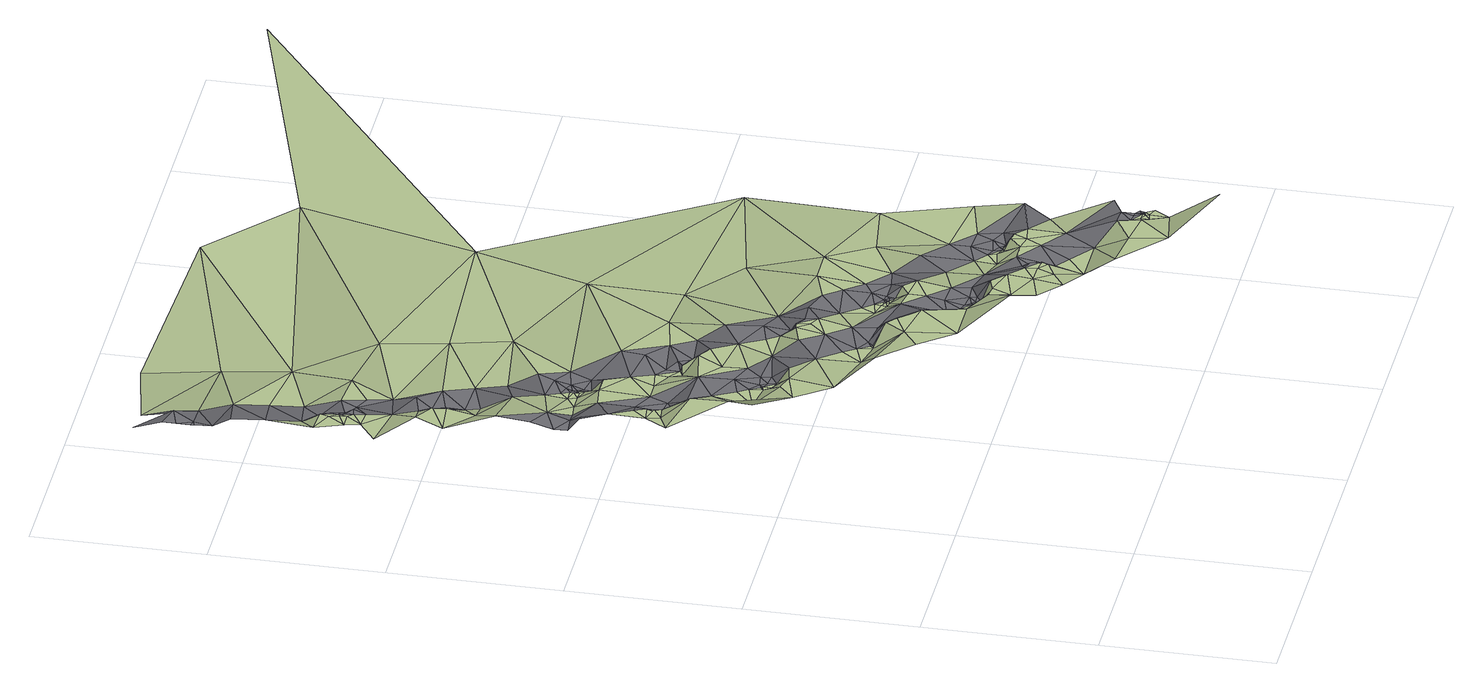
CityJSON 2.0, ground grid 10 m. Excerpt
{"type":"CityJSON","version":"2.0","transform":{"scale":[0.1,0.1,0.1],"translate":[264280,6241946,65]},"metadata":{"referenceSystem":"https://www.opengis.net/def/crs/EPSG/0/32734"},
"CityObjects":{
"terrain1":{"type":"TINRelief","geometry":[{"type":"CompositeSurface","lod":"1","boundaries":[[[0,1,2]],[[0,2,3]],[[4,0,3]],[[5,6,1]],[[2,7,3]],[[8,4,3]],[[9,2,1]],[[10,11,4]],[[7,8,3]],[[6,5,12]],[[4,8,13]],[[9,1,6]],[[4,13,10]],[[7,2,14]],[[14,2,15]],[[16,5,17]],[[18,8,7]],[[13,8,18]],[[5,16,12]],[[2,9,15]],[[18,7,14]],[[12,19,6]],[[9,6,20]],[[20,6,21]],[[21,6,19]],[[22,17,23]],[[12,16,24]],[[19,12,24]],[[17,25,16]],[[21,19,26]],[[19,24,27]],[[28,24,16]],[[27,26,19]],[[22,25,17]],[[27,24,28]],[[16,29,28]],[[30,31,32]],[[23,33,34]],[[25,29,16]],[[35,36,37]],[[22,23,34]],[[38,37,36]],[[31,35,39]],[[40,34,33]],[[30,32,41]],[[42,43,38]],[[44,45,30]],[[35,37,46]],[[37,38,43]],[[25,22,47]],[[39,32,31]],[[30,41,44]],[[45,48,49]],[[50,22,34]],[[47,22,51]],[[52,53,42]],[[48,54,49]],[[22,50,51]],[[46,55,35]],[[43,56,37]],[[35,55,39]],[[56,46,37]],[[57,41,32]],[[58,43,42]],[[45,44,59]],[[53,58,42]],[[32,60,57]],[[32,39,60]],[[61,54,62]],[[52,63,64]],[[51,50,65]],[[50,34,66]],[[61,67,68]],[[48,45,59]],[[69,53,52]],[[70,44,41]],[[40,71,34]],[[72,56,43]],[[50,73,65]],[[41,74,70]],[[56,75,46]],[[74,41,57]],[[70,59,44]],[[66,73,50]],[[76,54,48]],[[62,77,61]],[[78,52,64]],[[79,62,54]],[[61,77,67]],[[80,72,43]],[[81,75,56]],[[76,79,54]],[[82,69,52]],[[81,56,72]],[[66,34,83]],[[75,84,46]],[[55,46,85]],[[84,85,46]],[[86,68,67]],[[87,80,43]],[[82,52,78]],[[43,58,87]],[[88,89,40]],[[90,75,81]],[[91,81,72]],[[92,68,86]],[[93,53,69]],[[84,75,90]],[[91,90,81]],[[62,94,77]],[[91,72,80]],[[58,53,93]],[[77,95,67]],[[79,94,62]],[[94,95,77]],[[96,68,92]],[[83,34,71]],[[89,71,40]],[[95,86,67]],[[64,63,97]],[[98,97,63]],[[82,99,69]],[[93,69,99]],[[78,64,100]],[[78,101,82]],[[82,101,99]],[[78,100,101]],[[64,97,100]],[[102,98,103]],[[89,88,104]],[[105,97,98]],[[88,106,107]],[[108,103,109]],[[104,88,107]],[[102,105,98]],[[71,89,110]],[[103,108,102]],[[104,111,89]],[[89,112,110]],[[108,109,113]],[[111,112,89]],[[114,115,109]],[[104,107,116]],[[109,115,113]],[[107,106,117]],[[118,102,108]],[[119,108,113]],[[111,104,120]],[[118,108,119]],[[116,121,104]],[[120,104,121]],[[122,117,106]],[[112,111,123]],[[111,120,123]],[[119,113,115]],[[120,124,123]],[[121,124,120]],[[125,115,114]],[[126,127,114]],[[116,107,128]],[[129,121,116]],[[114,127,125]],[[124,121,129]],[[130,129,116]],[[107,117,128]],[[131,132,133]],[[133,134,131]],[[122,135,117]],[[136,134,133]],[[128,130,116]],[[137,138,139]],[[140,141,138]],[[139,132,137]],[[142,141,140]],[[141,142,143]],[[126,144,127]],[[125,127,145]],[[122,146,135]],[[147,148,149]],[[126,150,151]],[[152,127,144]],[[144,126,153]],[[127,154,145]],[[117,135,155]],[[148,156,149]],[[127,152,154]],[[151,153,126]],[[128,117,157]],[[158,146,122]],[[157,117,155]],[[152,144,159]],[[149,156,160]],[[161,136,162]],[[144,153,159]],[[133,132,163]],[[164,154,152]],[[165,155,135]],[[159,164,152]],[[162,166,161]],[[146,165,135]],[[167,159,153]],[[153,151,168]],[[159,169,164]],[[169,159,167]],[[138,141,139]],[[167,153,168]],[[151,150,170]],[[143,147,171]],[[136,133,162]],[[155,172,157]],[[151,173,168]],[[139,163,132]],[[174,170,150]],[[165,172,155]],[[170,173,151]],[[166,175,176]],[[172,165,177]],[[165,146,178]],[[177,165,178]],[[160,179,180]],[[181,176,175]],[[171,141,143]],[[182,146,158]],[[149,160,180]],[[147,149,171]],[[183,178,146]],[[170,174,184]],[[185,184,174]],[[133,163,162]],[[179,186,187]],[[158,188,189]],[[175,166,162]],[[146,182,183]],[[182,158,189]],[[186,190,187]],[[185,191,192]],[[190,193,187]],[[184,185,194]],[[194,185,192]],[[175,195,181]],[[189,188,196]],[[180,171,149]],[[187,197,179]],[[180,179,197]],[[192,191,198]],[[189,199,182]],[[191,200,198]],[[194,192,201]],[[192,198,202]],[[203,204,193]],[[204,187,193]],[[141,205,139]],[[189,196,199]],[[201,192,202]],[[163,139,205]],[[206,196,188]],[[198,200,207]],[[208,202,198]],[[209,201,202]],[[188,210,206]],[[211,208,198]],[[211,198,207]],[[208,209,202]],[[207,200,212]],[[208,213,209]],[[196,214,199]],[[208,211,213]],[[203,215,216]],[[171,205,141]],[[197,187,204]],[[196,206,217]],[[211,207,218]],[[196,217,219]],[[211,218,213]],[[196,219,214]],[[204,203,216]],[[212,220,207]],[[207,220,218]],[[221,217,206]],[[222,219,217]],[[223,214,219]],[[215,224,216]],[[221,222,217]],[[175,162,225]],[[219,222,223]],[[221,206,226]],[[222,221,227]],[[223,222,228]],[[227,228,222]],[[221,226,227]],[[220,212,229]],[[162,163,230]],[[175,225,195]],[[229,212,231]],[[180,232,171]],[[233,204,216]],[[224,233,216]],[[232,180,197]],[[234,235,224]],[[204,232,197]],[[205,230,163]],[[235,233,224]],[[235,234,236]],[[171,232,205]],[[230,225,162]],[[232,204,233]],[[237,230,205]]]}]},
"road1":{"type":"Road","attributes":{"highway":"tertiary","name":"Upper Roodebloem Road","surface":"asphalt","lanes":1,"width":2.2,"oneway":"yes"},"geometry":[{"type":"MultiSurface","lod":"1","boundaries":[[[238,239,240]],[[241,240,239]],[[239,238,11]],[[18,242,13]],[[242,18,14]],[[10,243,11]],[[243,10,13]],[[35,241,239]],[[35,244,241]],[[242,243,13]],[[11,38,239]],[[14,245,242]],[[15,245,14]],[[11,243,38]],[[242,245,243]],[[35,31,244]],[[35,239,36]],[[239,38,36]],[[15,9,52]],[[246,9,20]],[[21,26,247]],[[26,27,247]],[[15,52,245]],[[246,20,21]],[[243,245,42]],[[248,247,27]],[[27,28,248]],[[42,38,243]],[[247,246,21]],[[249,248,28]],[[9,246,52]],[[250,247,248]],[[28,29,249]],[[52,42,245]],[[247,250,246]],[[249,250,248]],[[29,98,249]],[[246,250,63]],[[98,29,25]],[[63,52,246]],[[250,249,98]],[[250,98,63]],[[109,25,47]],[[65,251,51]],[[98,25,103]],[[65,73,251]],[[109,47,51]],[[70,74,252]],[[252,74,57]],[[59,70,253]],[[251,73,66]],[[252,253,70]],[[25,109,103]],[[84,90,254]],[[90,91,255]],[[256,91,80]],[[255,254,90]],[[255,91,256]],[[84,257,85]],[[94,79,258]],[[257,84,254]],[[95,94,259]],[[76,260,79]],[[251,114,51]],[[259,94,258]],[[261,86,95]],[[262,48,59]],[[259,261,95]],[[59,253,262]],[[260,258,79]],[[254,255,263]],[[263,255,256]],[[55,85,264]],[[251,66,265]],[[138,57,60]],[[254,263,257]],[[87,266,80]],[[266,256,80]],[[76,48,267]],[[39,138,60]],[[57,137,252]],[[58,266,87]],[[268,259,258]],[[265,66,83]],[[85,257,264]],[[55,140,39]],[[268,261,259]],[[252,137,253]],[[93,99,269]],[[109,51,114]],[[260,268,258]],[[256,266,263]],[[76,267,260]],[[99,101,270]],[[271,86,261]],[[271,92,86]],[[270,269,99]],[[264,257,263]],[[272,58,93]],[[71,265,83]],[[101,100,273]],[[270,101,273]],[[265,114,251]],[[268,271,261]],[[253,137,262]],[[93,269,272]],[[267,268,260]],[[262,132,48]],[[55,264,142]],[[137,57,138]],[[48,132,267]],[[138,39,140]],[[266,58,147]],[[142,140,55]],[[143,263,266]],[[92,161,96]],[[143,264,263]],[[274,275,276]],[[270,148,269]],[[272,147,58]],[[271,136,92]],[[277,275,274]],[[268,267,134]],[[134,271,268]],[[148,270,273]],[[277,274,278]],[[137,132,262]],[[96,166,279]],[[100,156,273]],[[269,148,272]],[[265,71,126]],[[143,142,264]],[[97,156,100]],[[279,166,276]],[[267,132,131]],[[147,143,266]],[[71,110,126]],[[126,114,265]],[[134,267,131]],[[136,161,92]],[[280,97,105]],[[134,136,271]],[[274,281,278]],[[276,176,274]],[[281,282,278]],[[118,283,102]],[[96,161,166]],[[156,148,273]],[[280,105,102]],[[148,147,272]],[[118,119,283]],[[110,112,284]],[[285,112,123]],[[281,286,282]],[[287,283,119]],[[288,285,123]],[[112,285,284]],[[119,115,287]],[[123,124,288]],[[280,102,283]],[[176,276,166]],[[160,156,97]],[[124,289,288]],[[97,280,160]],[[129,289,124]],[[176,281,274]],[[290,285,288]],[[126,110,150]],[[110,284,150]],[[290,288,289]],[[290,284,285]],[[291,289,129]],[[130,291,129]],[[291,290,289]],[[287,115,292]],[[179,283,287]],[[280,283,179]],[[115,125,292]],[[130,293,291]],[[284,290,174]],[[290,291,293]],[[179,160,280]],[[176,181,281]],[[179,287,292]],[[293,130,128]],[[150,284,174]],[[290,293,174]],[[125,186,292]],[[125,145,190]],[[164,294,154]],[[169,295,164]],[[145,154,296]],[[295,169,167]],[[295,294,164]],[[167,297,295]],[[167,168,297]],[[297,294,295]],[[128,157,185]],[[186,179,292]],[[293,128,185]],[[154,294,296]],[[298,294,297]],[[157,172,299]],[[168,298,297]],[[125,190,186]],[[173,298,168]],[[185,174,293]],[[296,294,298]],[[190,145,296]],[[157,299,300]],[[299,172,301]],[[172,177,301]],[[157,300,185]],[[301,177,178]],[[298,173,302]],[[300,299,301]],[[302,296,298]],[[170,302,173]],[[296,193,190]],[[301,178,191]],[[193,296,302]],[[301,191,300]],[[191,185,300]],[[170,203,302]],[[184,203,170]],[[183,200,178]],[[193,302,203]],[[178,200,191]],[[182,200,183]],[[215,203,184]],[[194,215,184]],[[212,200,182]],[[303,194,201]],[[212,182,199]],[[201,209,304]],[[224,215,194]],[[303,201,304]],[[304,209,305]],[[194,303,224]],[[209,213,305]],[[213,306,305]],[[306,213,218]],[[307,304,305]],[[307,303,304]],[[199,308,212]],[[199,214,308]],[[306,307,305]],[[214,223,309]],[[308,214,309]],[[310,306,218]],[[234,224,303]],[[309,223,311]],[[306,310,307]],[[312,223,228]],[[234,303,307]],[[311,223,312]],[[218,220,310]],[[227,312,228]],[[311,308,309]],[[227,313,312]],[[312,313,311]],[[308,231,212]],[[310,234,307]],[[220,236,310]],[[220,229,236]],[[236,234,310]]]}]}
},
"vertices":[
[17,266,41],[32,234,53],[31,255,53],[27,271,41],[25,279,41],[48,201,50],[49,224,42],[36,272,41],[35,276,41],[54,248,42],[32,287,41],[26,300,41],[58,210,50],[35,280,41],[43,266,35],[46,260,42],[68,207,50],[63,181,50],[39,273,35],[66,221,42],[61,235,42],[65,229,42],[89,171,52],[79,161,62],[69,217,42],[88,196,52],[68,223,42],[69,222,42],[74,215,42],[79,209,50],[16,391,27],[25,363,33],[33,376,27],[94,141,64],[106,150,64],[34,336,33],[40,323,29],[49,324,29],[46,310,35],[53,359,29],[110,121,64],[37,393,27],[58,283,35],[60,312,35],[36,401,27],[25,408,27],[57,329,29],[98,183,52],[35,423,21],[7,428,21],[105,167,52],[103,176,52],[73,259,42],[70,283,35],[21,438,21],[59,342,29],[59,324,29],[44,384,23],[77,298,35],[38,409,23],[47,376,23],[19,447,21],[28,447,21],[87,234,42],[86,248,42],[107,169,52],[114,162,64],[26,457,21],[13,463,21],[81,277,35],[41,394,23],[131,145,64],[66,321,29],[108,168,52],[41,393,23],[64,327,29],[32,437,21],[27,451,21],[89,262,46],[31,444,21],[68,318,29],[64,324,29],[84,270,35],[120,157,64],[64,329,29],[62,334,29],[28,462,21],[71,312,35],[138,97,75],[137,121,64],[65,325,29],[66,325,29],[26,472,16],[82,285,35],[29,451,21],[29,452,21],[24,492,16],[105,243,46],[96,222,46],[88,272,35],[97,257,46],[88,271,39],[118,222,46],[106,209,52],[148,111,68],[113,229,46],[152,85,68],[150,99,68],[119,213,52],[115,196,52],[142,133,57],[149,123,57],[148,127,57],[124,206,52],[125,183,52],[131,203,52],[155,110,68],[169,90,68],[122,215,46],[123,214,52],[152,119,57],[155,117,57],[166,73,68],[154,121,57],[154,120,57],[140,193,51],[147,160,57],[144,174,51],[171,105,68],[158,117,57],[163,113,68],[54,441,17],[57,427,17],[73,453,17],[51,455,17],[176,80,68],[48,475,12],[62,400,23],[68,383,23],[101,404,30],[74,366,23],[110,370,30],[80,350,29],[86,333,29],[152,169,51],[148,182,51],[191,66,61],[97,307,39],[108,282,39],[132,287,39],[158,148,57],[158,158,57],[153,172,51],[156,168,51],[153,176,51],[181,90,68],[116,268,39],[180,97,68],[194,49,71],[156,170,51],[124,254,46],[46,494,12],[84,489,12],[93,442,30],[157,171,51],[186,85,68],[43,514,12],[158,169,51],[162,166,51],[158,170,51],[173,156,57],[152,337,46],[188,89,68],[166,163,57],[169,136,57],[85,529,7],[41,533,7],[189,88,61],[197,83,61],[140,227,45],[156,283,43],[40,565,1],[220,66,61],[205,77,61],[188,143,55],[186,121,57],[157,206,51],[177,213,51],[222,25,71],[217,46,71],[165,196,51],[202,106,61],[202,117,55],[174,185,51],[203,130,55],[84,574,1],[238,43,71],[188,255,45],[213,106,61],[235,56,71],[217,95,61],[211,124,55],[213,119,55],[188,173,51],[198,213,51],[169,403,49],[250,30,67],[222,104,61],[217,116,55],[218,117,55],[262,4,78],[221,113,61],[232,84,61],[219,117,55],[243,50,67],[203,160,55],[214,187,51],[246,40,67],[226,112,61],[246,45,67],[233,106,61],[251,41,67],[250,43,67],[251,45,67],[218,147,55],[146,553,48],[256,39,67],[253,44,67],[252,44,67],[247,96,60],[192,506,52],[262,63,67],[249,268,53],[243,191,55],[232,134,55],[259,141,56],[261,113,60],[381,562,49],
[20,314,41],[28,322,33],[17,321,33],[17,329,33],[41,274,35],[46,289,35],[22,343,33],[53,272,35],[74,239,42],[71,224,42],[73,220,42],[80,219,42],[79,225,42],[111,171,52],[45,395,23],[42,402,23],[66,328,29],[67,326,29],[68,322,29],[68,332,29],[31,448,21],[31,452,21],[36,445,21],[30,457,21],[52,413,23],[72,330,29],[75,340,29],[127,169,52],[79,320,29],[45,445,17],[38,450,17],[88,280,35],[92,274,39],[40,465,12],[95,293,39],[95,266,39],[22,532,11],[19,531,11],[20,521,11],[19,533,11],[19,541,11],[21,511,16],[127,233,46],[32,545,11],[19,549,11],[125,217,46],[155,137,57],[152,125,57],[18,565,6],[129,210,52],[155,122,57],[157,120,57],[161,124,57],[162,120,57],[143,211,51],[172,125,57],[159,172,51],[159,171,51],[165,180,51],[161,169,51],[163,171,51],[186,95,68],[193,101,61],[191,92,61],[176,171,51],[218,135,55],[216,122,55],[220,119,55],[223,116,55],[227,124,55],[251,57,67],[248,49,67],[236,120,55],[251,49,67],[252,46,67],[254,47,67]
]}
